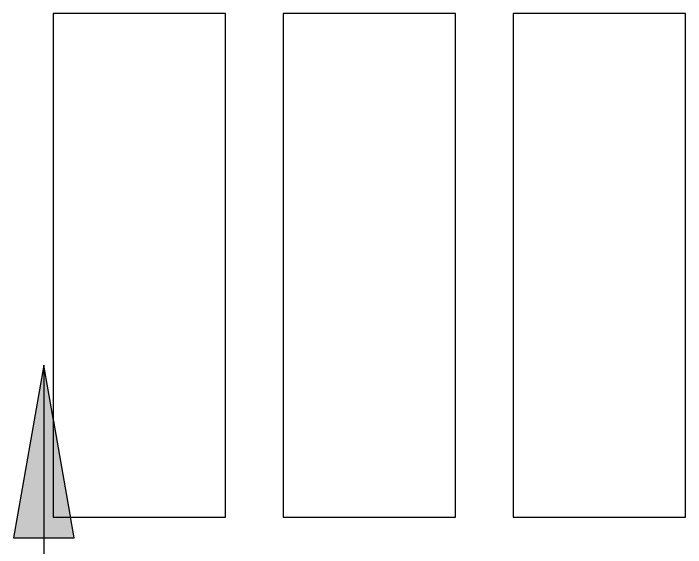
# Model space of a CAD drawing. Header units: millimetres. Extents: x -794334 to -714814, y -17806 to 22403.
# Drawn here: x -763900 to -762731, y -3724 to -2796 of the extents above; entities that cross this region are included whole.
import ezdxf
from ezdxf.xclip import XClip

# ---------------------------------------------------------------- set-up
doc = ezdxf.new("R2010")
doc.units = ezdxf.units.MM
doc.header["$XCLIPFRAME"] = 0
doc.layers.add('000 - WIPEOUT', color=250, linetype='Continuous')
doc.layers.add('A11_ALU.SOLID SHEET', color=2, linetype='Continuous')
doc.layers.add('A-ANNO-NOTE', color=3, linetype='Continuous', lineweight=25)

# ---------------------------------------------------------------- blocks, each defined once
blk = doc.blocks.new('*U1240')
at = {"color": 3}
for points in [[(-437.5, -250), (437.5, -250), (437.5, -550), (-437.5, -550)], [(-437.5, -650), (437.5, -650), (437.5, -950), (-437.5, -950)], [(-437.5, -1050), (437.5, -1050), (437.5, -1350), (-437.5, -1350)]]:
    blk.add_wipeout(points, dxfattribs=at).dxf.layer = '000 - WIPEOUT'
at = {"layer": 'A11_ALU.SOLID SHEET', "color": 0, "linetype": 'ByBlock'}
for points in [[(-437.5, -550), (437.5, -550), (437.5, -250), (-437.5, -250)], [(-437.5, -950), (437.5, -950), (437.5, -650), (-437.5, -650)], [(-437.5, -1350), (437.5, -1350), (437.5, -1050), (-437.5, -1050)]]:
    blk.add_lwpolyline(points, close=True, dxfattribs=at)
blk = doc.blocks.new('*U1630')
at = {"layer": 'A11_ALU.SOLID SHEET', "color": 0, "linetype": 'ByBlock', "rotation": 90}
blk.add_blockref('*U1240', (-19400, -6813), dxfattribs=at)

msp = doc.modelspace()

# ---------------------------------------------------------------- block references
at = {"layer": 'A11_ALU.SOLID SHEET'}
ref = msp.add_blockref('*U1630', (-744681.2, 3579), dxfattribs=at)
XClip(ref).set_block_clipping_path([(-45802.4668593339, -9620.0029952967), (23702.8690583039, 10334.9999958097)])

# ---------------------------------------------------------------- next in the draw order: hatches: boundary and pattern name
at = {"layer": 'A-ANNO-NOTE'}
msp.add_hatch(color=256, dxfattribs=at).paths.add_polyline_path([(-763847.3, -3407.7), (-763900.2, -3707.7), (-763794.4, -3707.7)])

# ---------------------------------------------------------------- next in the draw order: linework, layer by layer
for p, q in [((-763847.3, -3407.7), (-763900.2, -3707.7)), ((-763794.4, -3707.7), (-763847.3, -3407.7)), ((-763847.3, -3407.7), (-763847.3, -11205.2)), ((-763900.2, -3707.7), (-763794.4, -3707.7))]:
    msp.add_line(p, q, dxfattribs=at)

doc.saveas('drawing.dxf')
